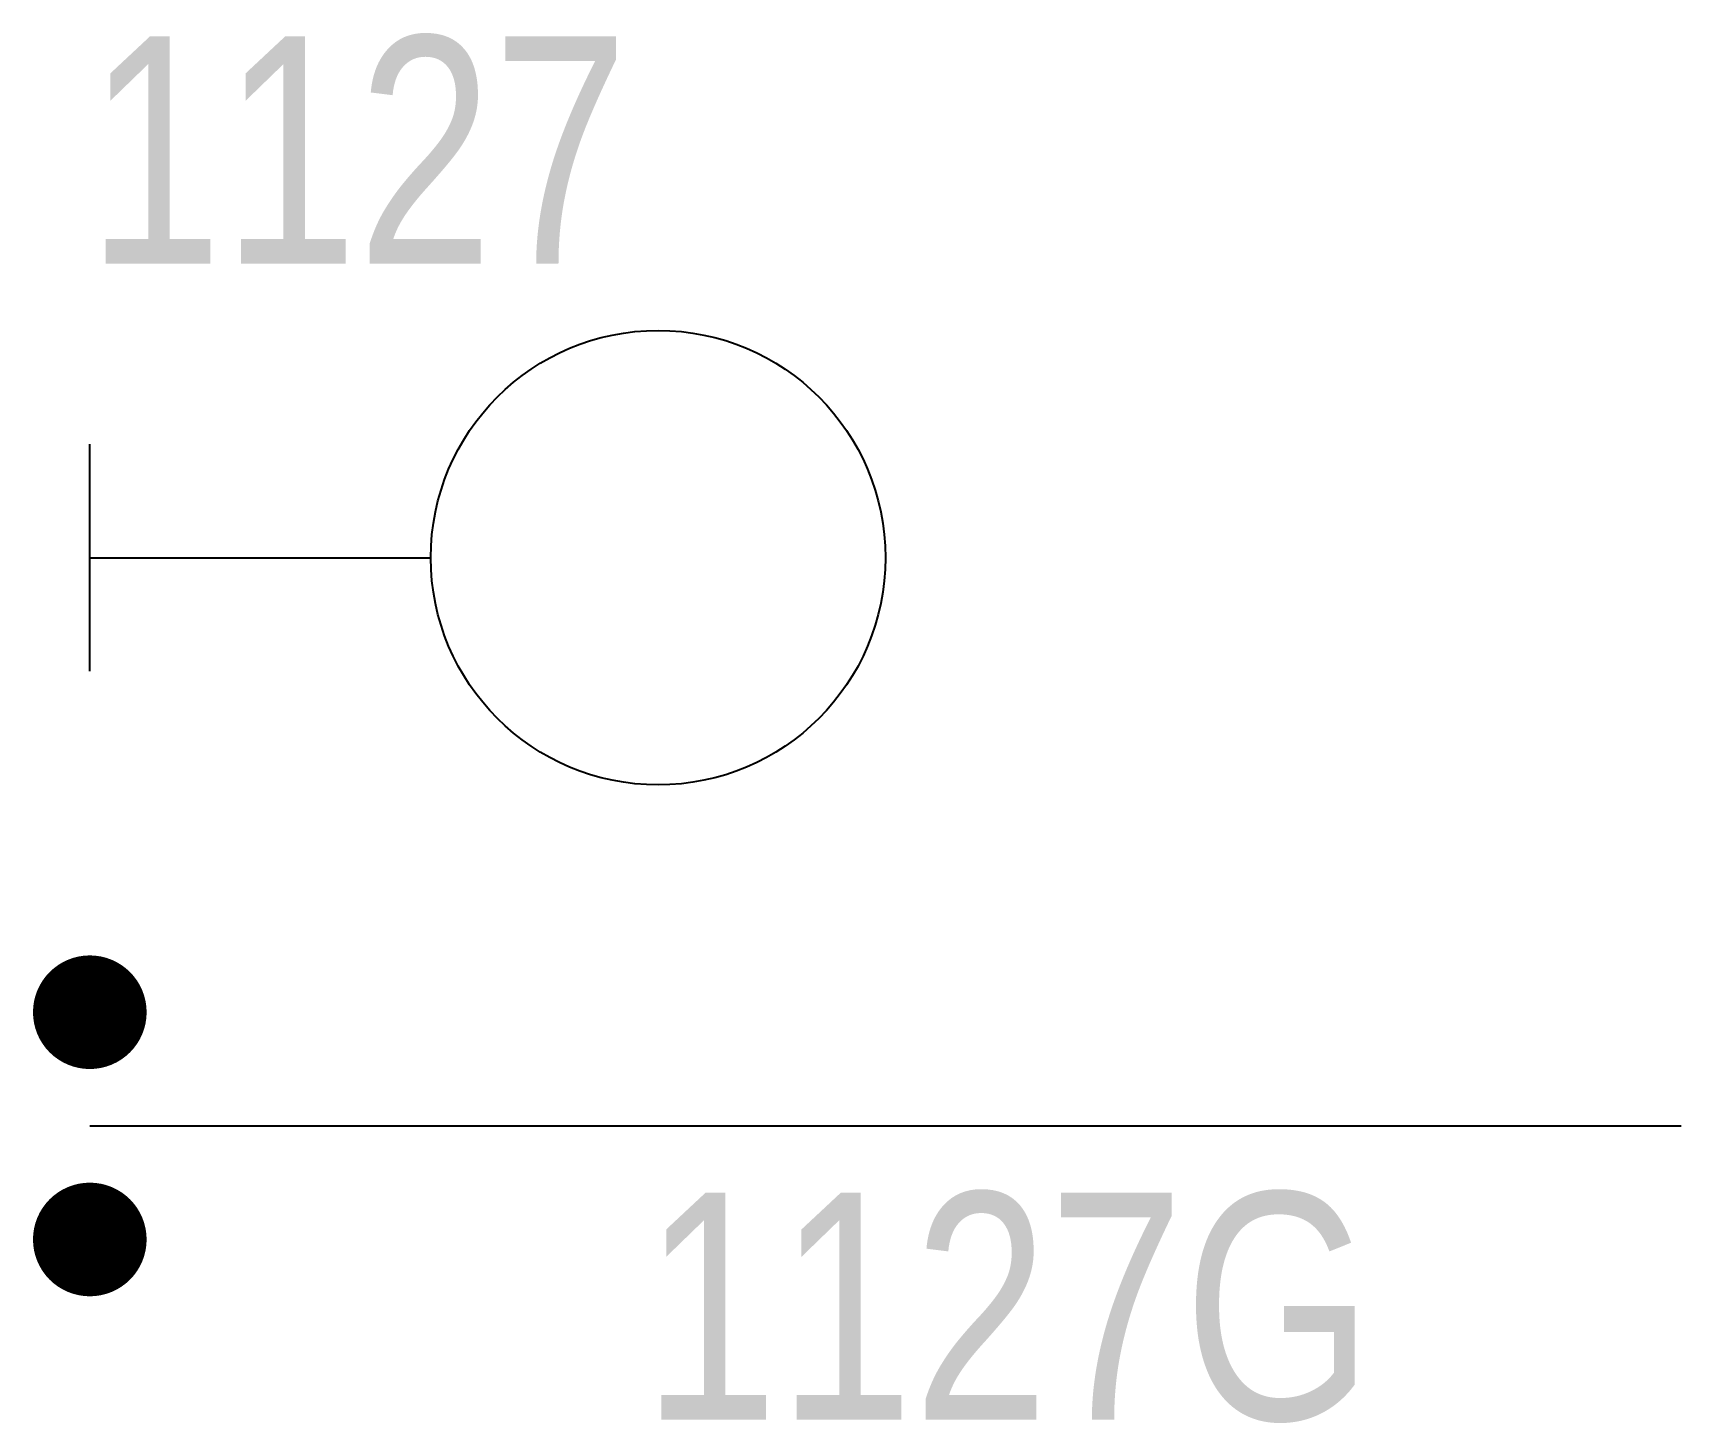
# Model space of a CAD drawing. Extents: x -4.1 to 10.4, y 3.7 to 16.
import ezdxf

# ---------------------------------------------------------------- set-up
doc = ezdxf.new("R2010")
doc.units = 0
doc.layers.get('0').update_dxf_attribs({"linetype": 'CONTINUOUS'})

msp = doc.modelspace()

# ---------------------------------------------------------------- linework, layer by layer
at = {"color": 1}
for p, q in [((-3.647, 10.339), (-3.647, 12.339)), ((-3.647, 11.339), (-0.647, 11.339))]:
    msp.add_line(p, q, dxfattribs=at)
at = {"linetype": 'Continuous'}
msp.add_line((-3.647, 6.339), (10.353, 6.339), dxfattribs=at)
at = {"color": 1, "const_width": 0.5}
for points in [[(-3.397, 7.339, -1), (-3.897, 7.339, -1)], [(-3.397, 5.339, -1), (-3.897, 5.339, -1)]]:
    msp.add_lwpolyline(points, format="xyb", close=True, dxfattribs=at)
at = {"color": 1}
msp.add_circle((1.353, 11.339), 2, dxfattribs=at)

# ---------------------------------------------------------------- texts
at = {"color": 1, "linetype": 'Continuous', "width": 0.8}
for s, p in [('1127', (-3.671, 13.927)), ('1127G', (1.218, 3.752))]:
    msp.add_text(s, height=2, dxfattribs=at).set_placement(p)

doc.saveas('drawing.dxf')
